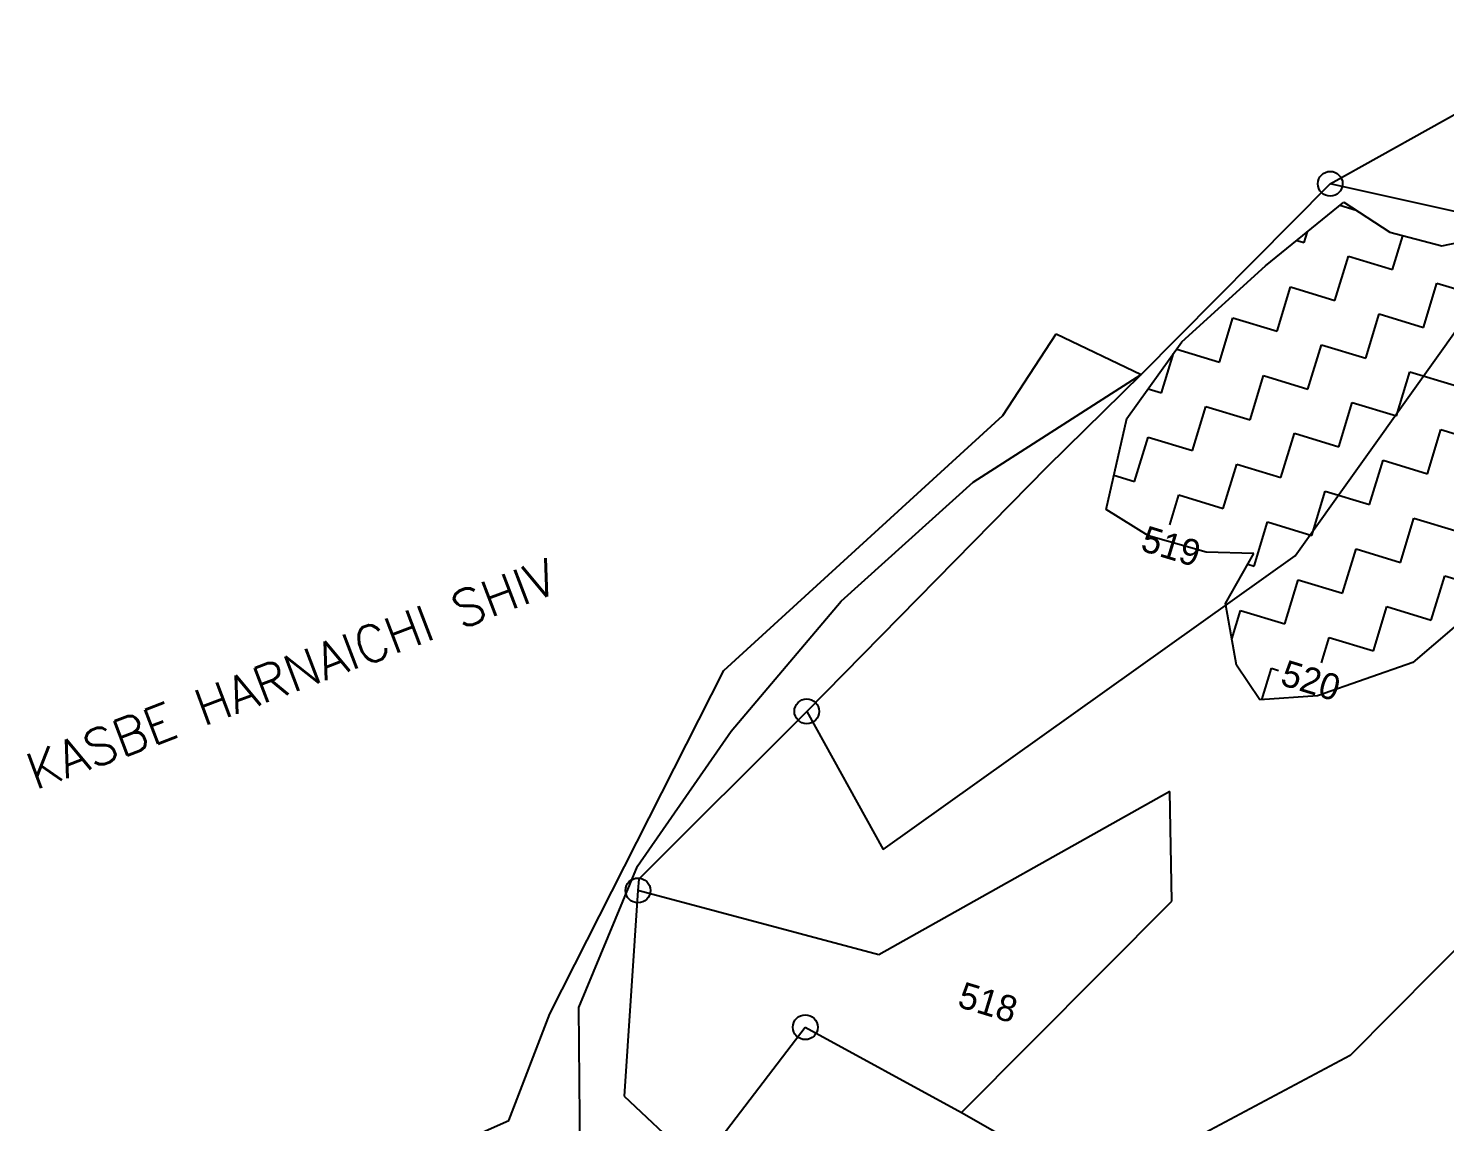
# Model space of a CAD drawing. Header units: metres. Extents: x 299351 to 301003, y 1967006 to 1969534.
# Drawn here: x 299934.1 to 300300.1, y 1968539.4 to 1968821.9 of the extents above; entities that cross this region are included whole.
import ezdxf

# ---------------------------------------------------------------- set-up
doc = ezdxf.new("R2010")
doc.units = ezdxf.units.M
doc.linetypes.add('DASHDOT', pattern=[25.4, 12.7, -6.35, 0, -6.35])
for name, color, linetype in [('OFF', 1, 'Continuous'), ('POLY_HATCH', 12, 'Continuous'), ('POLY_PARCEL', 6, 'Continuous'), ('POLY_WATER', 4, 'Continuous'), ('TEXT_MAPOUT', 7, 'Continuous'), ('TEXT_PARCEL', 7, 'Continuous'), ('V_BOUND_LINE', 7, 'Continuous'), ('V_BOUND_STREAM_LINE', 7, 'DASHDOT')]:
    doc.layers.add(name, color=color, linetype=linetype)
doc.styles.get("Standard").update_dxf_attribs({"font": 'simplex.shx'})
doc.styles.add('TEXT_MAP', font='')
doc.styles.get('TEXT_MAP').set_extended_font_data('Kruti Dev 050')

msp = doc.modelspace()

# ---------------------------------------------------------------- linework, layer by layer
for centre in [(300270.5, 1968781.73), (300135.25, 1968645.41), (300091.61, 1968599.13), (300134.85, 1968563.79)]:
    msp.add_circle(centre, 3.21)
at = {"layer": 'OFF'}
msp.add_line((300199.67, 1968742.97), (300221.68, 1968732.42), dxfattribs=at)
at = {"layer": 'POLY_HATCH'}
for p, q in [((300253.79, 1968760.5), (300274.03, 1968777.01)), ((300274.03, 1968777.01), (300285.88, 1968769.2)), ((300285.88, 1968769.2), (300299.38, 1968765.74)), ((300299.38, 1968765.74), (300315.06, 1968768.88)), ((300232.16, 1968740.86), (300253.79, 1968760.5)), ((300217.92, 1968721.08), (300232.16, 1968740.86)), ((300212.61, 1968697.53), (300217.92, 1968721.08)), ((300223.55, 1968690.76), (300212.61, 1968697.53)), ((300238.43, 1968686.5), (300223.55, 1968690.76)), ((300250.8, 1968686.18), (300238.43, 1968686.5)), ((300243.43, 1968673.32), (300250.8, 1968686.18)), ((300314.43, 1968677.41), (300291.83, 1968658.06)), ((300243.52, 1968672.82), (300243.43, 1968673.32)), ((300246.27, 1968657.35), (300243.52, 1968672.82)), ((300252.29, 1968648.37), (300246.27, 1968657.35)), ((300291.83, 1968658.06), (300267.19, 1968649.4)), ((300267.19, 1968649.4), (300252.29, 1968648.37))]:
    msp.add_line(p, q, dxfattribs=at)
at = {"layer": 'POLY_HATCH', "linetype": 'Continuous'}
for p, q in [((300273.03, 1968776.2), (300277.17, 1968774.94)), ((300261.87, 1968767.09), (300263.75, 1968766.52)), ((300263.75, 1968766.52), (300264.61, 1968769.33)), ((300286.64, 1968759.55), (300289.31, 1968768.32)), ((300271.71, 1968751.59), (300275.2, 1968763.03)), ((300275.2, 1968763.03), (300286.64, 1968759.55)), ((300256.78, 1968743.63), (300260.27, 1968755.07)), ((300260.27, 1968755.07), (300271.71, 1968751.59)), ((300294.6, 1968744.62), (300298.09, 1968756.07)), ((300298.09, 1968756.07), (300309.53, 1968752.58)), ((300279.68, 1968736.66), (300283.16, 1968748.11)), ((300283.16, 1968748.11), (300294.6, 1968744.62)), ((300241.86, 1968735.66), (300245.34, 1968747.11)), ((300245.34, 1968747.11), (300256.78, 1968743.63)), ((300226.93, 1968727.7), (300230.03, 1968737.9)), ((300230.84, 1968739.02), (300241.86, 1968735.66)), ((300264.75, 1968728.7), (300268.23, 1968740.14)), ((300268.23, 1968740.14), (300279.68, 1968736.66)), ((300287.64, 1968721.73), (300291.12, 1968733.18)), ((300291.12, 1968733.18), (300302.57, 1968729.69)), ((300249.82, 1968720.74), (300253.3, 1968732.18)), ((300253.3, 1968732.18), (300264.75, 1968728.7)), ((300223.45, 1968728.76), (300226.93, 1968727.7)), ((300234.89, 1968712.77), (300238.37, 1968724.22)), ((300238.37, 1968724.22), (300249.82, 1968720.74)), ((300272.71, 1968713.77), (300276.19, 1968725.21)), ((300276.19, 1968725.21), (300287.64, 1968721.73)), ((300219.96, 1968704.81), (300223.45, 1968716.26)), ((300223.45, 1968716.26), (300234.89, 1968712.77)), ((300257.78, 1968705.81), (300261.26, 1968717.25)), ((300261.26, 1968717.25), (300272.71, 1968713.77)), ((300295.6, 1968706.8), (300299.08, 1968718.25)), ((300299.08, 1968718.25), (300310.53, 1968714.77)), ((300242.85, 1968697.84), (300246.34, 1968709.29)), ((300246.34, 1968709.29), (300257.78, 1968705.81)), ((300280.67, 1968698.84), (300284.16, 1968710.29)), ((300284.16, 1968710.29), (300295.6, 1968706.8)), ((300214.62, 1968706.44), (300219.96, 1968704.81)), ((300229.05, 1968693.58), (300231.41, 1968701.33)), ((300231.41, 1968701.33), (300242.85, 1968697.84)), ((300265.74, 1968690.88), (300269.23, 1968702.32)), ((300269.23, 1968702.32), (300280.67, 1968698.84)), ((300250.82, 1968682.92), (300254.3, 1968694.36)), ((300254.3, 1968694.36), (300265.74, 1968690.88)), ((300288.63, 1968683.91), (300292.12, 1968695.36)), ((300292.12, 1968695.36), (300303.56, 1968691.87)), ((300273.71, 1968675.95), (300277.19, 1968687.4)), ((300277.19, 1968687.4), (300288.63, 1968683.91)), ((300249.21, 1968683.4), (300250.82, 1968682.92)), ((300258.78, 1968667.99), (300262.26, 1968679.43)), ((300262.26, 1968679.43), (300273.71, 1968675.95)), ((300296.6, 1968668.98), (300300.08, 1968680.43)), ((300300.08, 1968680.43), (300311.53, 1968676.95)), ((300245.08, 1968664.06), (300247.33, 1968671.47)), ((300247.33, 1968671.47), (300258.78, 1968667.99)), ((300281.67, 1968661.02), (300285.15, 1968672.47)), ((300285.15, 1968672.47), (300296.6, 1968668.98)), ((300268.23, 1968657.97), (300270.22, 1968664.5)), ((300270.22, 1968664.5), (300281.67, 1968661.02)), ((300252.82, 1968648.41), (300255.29, 1968656.54)), ((300255.29, 1968656.54), (300257.16, 1968655.97))]:
    msp.add_line(p, q, dxfattribs=at)
at = {"layer": 'POLY_PARCEL'}
for p, q in [((300321.85, 1968770.27), (300270.5, 1968781.73)), ((300261.43, 1968685.59), (300321.85, 1968770.27)), ((300154.97, 1968609.7), (300261.43, 1968685.59)), ((300135.25, 1968645.41), (300154.97, 1968609.7)), ((300229.07, 1968624.68), (300153.84, 1968582.49)), ((300229.59, 1968596.35), (300229.07, 1968624.68)), ((300324.62, 1968605.88), (300275.62, 1968556.48)), ((300153.84, 1968582.49), (300091.61, 1968599.13)), ((300175.25, 1968541.75), (300229.59, 1968596.35)), ((300107.35, 1968527.85), (300134.85, 1968563.79)), ((300134.85, 1968563.79), (300175.25, 1968541.75)), ((300275.62, 1968556.48), (300196.03, 1968514.09)), ((300175.25, 1968541.75), (300196.92, 1968529.4))]:
    msp.add_line(p, q, dxfattribs=at)
at = {"layer": 'POLY_WATER'}
for p, q in [((300185.89, 1968721.89), (300199.67, 1968742.97)), ((300221.68, 1968732.42), (300197.38, 1968708.62)), ((300113.78, 1968655.98), (300185.89, 1968721.89)), ((300197.38, 1968708.62), (300135.25, 1968645.41)), ((300068.83, 1968567.27), (300113.78, 1968655.98)), ((300135.25, 1968645.41), (300091.81, 1968602.06)), ((300091.81, 1968602.06), (300091.61, 1968599.13)), ((300091.61, 1968599.13), (300088.03, 1968546.01)), ((300058.27, 1968539.65), (300068.83, 1968567.27)), ((300088.03, 1968546.01), (300107.35, 1968527.85)), ((299956.15, 1968494.88), (300058.27, 1968539.65))]:
    msp.add_line(p, q, dxfattribs=at)
at = {"layer": 'V_BOUND_LINE'}
for p, q in [((300270.5, 1968781.73), (300342.37, 1968821.9)), ((300221.68, 1968732.42), (300270.5, 1968781.73))]:
    msp.add_line(p, q, dxfattribs=at)
at = {"layer": 'V_BOUND_STREAM_LINE', "ltscale": 10}
for p, q in [((300178.23, 1968704.63), (300221.68, 1968732.42)), ((300144.17, 1968673.87), (300178.23, 1968704.63)), ((300115.67, 1968640.31), (300144.17, 1968673.87)), ((300091.52, 1968605.42), (300115.67, 1968640.31)), ((300076.36, 1968568.91), (300091.52, 1968605.42)), ((300076.67, 1968529.1), (300076.36, 1968568.91))]:
    msp.add_line(p, q, dxfattribs=at)

# ---------------------------------------------------------------- texts
at = {"layer": 'TEXT_MAPOUT'}
msp.add_text('KASBE HARNAICHI SHIV', height=9.4202, rotation=20.7375, dxfattribs=at).set_placement((299935.92, 1968625.02))
at = {"layer": 'TEXT_PARCEL', "style": 'TEXT_MAP'}
for s, p in [('519', (300221.19, 1968687.03)), ('520', (300257.29, 1968652.34)), ('518', (300173.86, 1968569.17))]:
    msp.add_text(s, height=6.783, rotation=343.0744, dxfattribs=at).set_placement(p)

doc.saveas('drawing.dxf')
